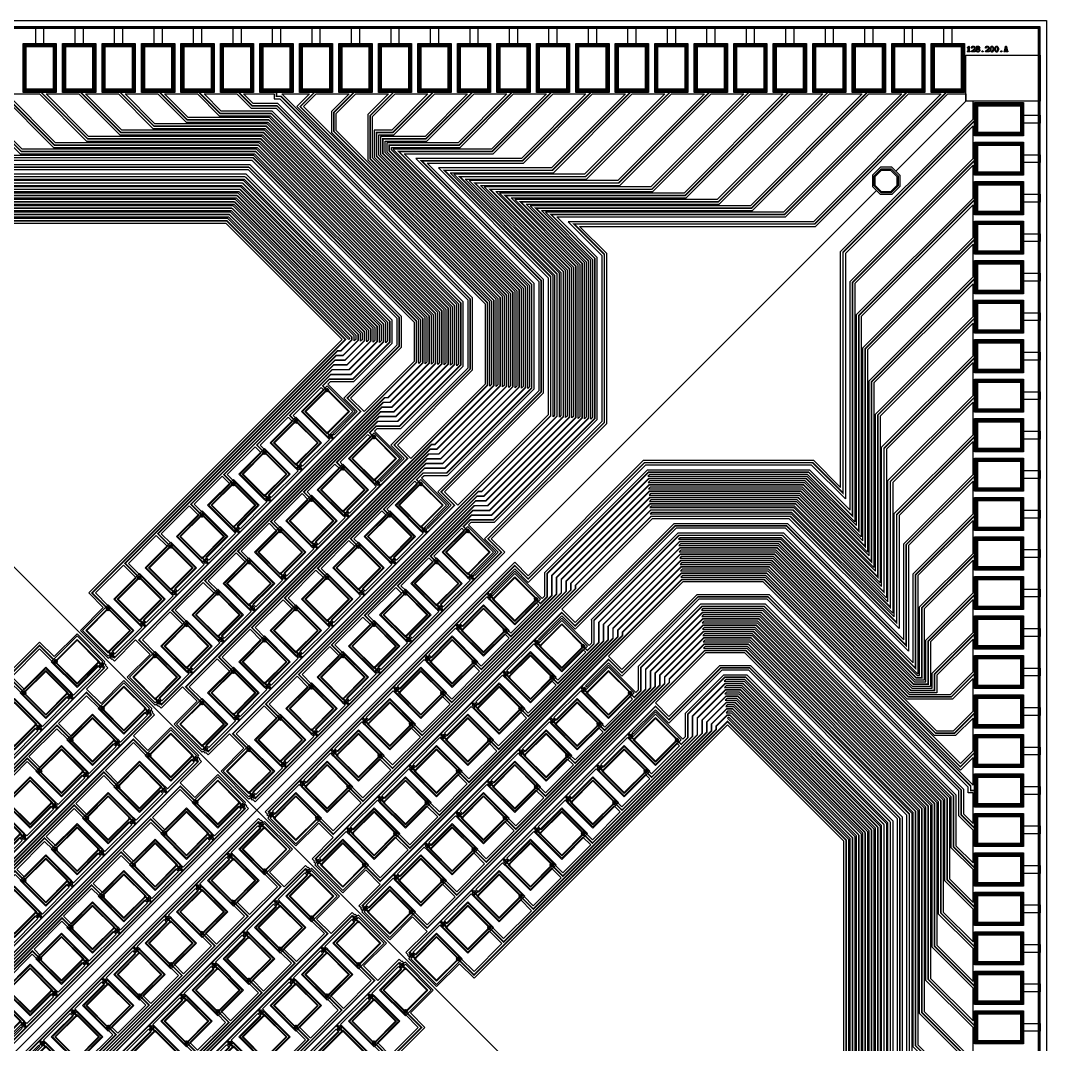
# Model space of a CAD drawing. Extents: x -87611 to 96139, y 77822 to 138139.
# Drawn here: x 88713 to 95209, y 112211 to 118694 of the extents above; entities that cross this region are included whole.
import ezdxf

# ---------------------------------------------------------------- set-up
doc = ezdxf.new("R2010")
doc.units = 0
doc.header["$MEASUREMENT"] = 0
doc.layers.get('0').update_dxf_attribs({"color": 6})
for name, color, linetype in [('L10D0 Abs', 4, 'Continuous'), ('L12D0 Etch', 190, 'Continuous'), ('L14D0 Au', 2, 'Continuous'), ('L15D0 PVIA', 7, 'Continuous'), ('L18D0 SU8', 7, 'Continuous'), ('L1D0 Plug', 200, 'Continuous'), ('L3D0 Base', 3, 'Continuous'), ('L4D0 Cntr', 1, 'Continuous'), ('L50D0 SiO2', 52, 'Continuous'), ('L7D0 DE', 42, 'Continuous'), ('L8D0 Wire', 5, 'Continuous'), ('L9D0 Cont', 30, 'Continuous')]:
    doc.layers.add(name, color=color, linetype=linetype)

# ---------------------------------------------------------------- blocks, each defined once
blk = doc.blocks.new('_128TRCE200')
at = {"layer": 'L14D0 Au'}
for points in [[(0, 0), (-1929.261, 1929.261), (-1631.348, 2227.174), (-1631.348, 3069.8), (-2227.174, 3665.626), (-3069.8, 3665.626), (-3367.713, 3367.713), (-3923.773, 3923.773), (-3898.57, 3948.975), (-3898.57, 4020.192), (-3948.975, 4070.598), (-4020.192, 4070.598), (-4045.395, 4045.395), (-4490, 4490), (-4490, 4535), (-4376.213, 4535), (-3557.601, 3716.388), (-196.132, 3716.388), (540.369, 2979.887), (-1064.198, 1375.32), (-972.274, 1283.396), (-1117.229, 1138.442), (-940.452, 961.665), (-933.381, 968.736), (-919.946, 955.301), (-916.41, 958.837), (-901.561, 943.988), (-767.213, 1078.335), (-675.289, 986.411), (-820.244, 841.457), (-643.467, 664.68), (-636.396, 671.751), (-622.961, 658.316), (-619.426, 661.852), (-604.576, 647.003), (-470.229, 781.35), (-378.305, 689.427), (-523.259, 544.472), (-346.482, 367.696), (-339.411, 374.767), (-325.976, 361.332), (-322.441, 364.867), (-307.591, 350.018), (-173.244, 484.366), (-81.32, 392.442), (-226.274, 247.487), (-49.497, 70.711), (-42.426, 77.782), (-28.991, 64.347), (-25.456, 67.882), (-10.607, 53.033), (1569.777, 1633.417), (1484.924, 1718.269), (2215.577, 2448.922), (2215.577, 3524.994), (2044.183, 3696.388), (3537.601, 3696.388), (4376.213, 4535), (4490, 4535), (4490, 4490), (4045.395, 4045.395), (4020.192, 4070.598), (3948.975, 4070.598), (3898.57, 4020.192), (3898.57, 3948.975), (3923.773, 3923.773)], [(582.795, 2979.887), (-183.706, 3746.388), (-3545.175, 3746.388), (-4333.787, 4535), (-4126.213, 4535), (-3347.601, 3756.388), (-179.564, 3756.388), (586.582, 2990.242), (586.582, 2983.674)], [(616.582, 2971.247), (616.582, 3002.669), (-167.137, 3786.388), (-3335.175, 3786.388), (-4083.787, 4535), (-3876.213, 4535), (-3137.601, 3796.388), (-162.995, 3796.388), (626.582, 3006.811), (626.582, 2981.247)], [(656.582, 2968.821), (656.582, 3019.237), (-150.569, 3826.388), (-3125.175, 3826.388), (-3833.787, 4535), (-3626.213, 4535), (-2927.601, 3836.388), (-146.427, 3836.388), (666.582, 3023.379), (666.582, 2978.821)], [(696.582, 2966.395), (696.582, 3035.806), (-134, 3866.388), (-2915.175, 3866.388), (-3583.787, 4535), (-3376.213, 4535), (-2717.601, 3876.388), (-129.858, 3876.388), (706.582, 3039.948), (706.582, 2976.395)], [(736.582, 2963.968), (736.582, 3052.374), (-117.432, 3906.388), (-2705.175, 3906.388), (-3333.787, 4535), (-3126.213, 4535), (-2507.601, 3916.388), (-113.289, 3916.388), (746.582, 3056.516), (746.582, 2973.968)], [(776.582, 2961.542), (776.582, 3068.943), (-100.863, 3946.388), (-2495.175, 3946.388), (-3083.787, 4535), (-2876.213, 4535), (-2297.601, 3956.388), (-96.721, 3956.388), (786.582, 3073.085), (786.582, 2971.542)], [(816.582, 2959.115), (816.582, 3085.511), (-84.294, 3986.388), (-2285.175, 3986.388), (-2833.787, 4535), (-2626.213, 4535), (-2087.601, 3996.388), (-80.152, 3996.388), (826.582, 3089.654), (826.582, 2969.115)], [(489.671, 2377.647), (482.6, 2384.718), (622.254, 2524.371), (449.013, 2697.612), (465.65, 2714.249), (614.142, 2714.249), (856.582, 2956.689), (856.582, 3102.08), (-67.726, 4026.388), (-2075.175, 4026.388), (-2583.787, 4535), (-2376.213, 4535), (-1897.601, 4056.388), (-55.3, 4056.388), (886.582, 3114.506), (886.582, 2944.263), (551.543, 2609.224), (636.396, 2524.371)], [(678.823, 2524.371), (593.97, 2609.224), (916.582, 2931.836), (916.582, 3126.933), (-42.873, 4086.388), (-1885.175, 4086.388), (-2333.787, 4535), (-2126.213, 4535), (-1707.601, 4116.388), (-30.447, 4116.388), (996.079, 3089.862), (996.079, 2841.628)], [(1026.079, 2829.202), (1026.079, 3102.288), (-18.02, 4146.388), (-1695.175, 4146.388), (-2083.787, 4535), (-1876.213, 4535), (-1497.601, 4156.388), (-13.878, 4156.388), (1036.079, 3106.43), (1036.079, 2839.202)], [(1066.079, 2826.775), (1066.079, 3118.857), (-1.452, 4186.388), (-1485.175, 4186.388), (-1833.787, 4535), (-1626.213, 4535), (-1287.601, 4196.388), (2.69, 4196.388), (1076.079, 3122.999), (1076.079, 2836.775)], [(1106.079, 2824.349), (1106.079, 3135.425), (15.117, 4226.388), (-1275.175, 4226.388), (-1583.787, 4535), (-1376.213, 4535), (-1077.601, 4236.388), (19.259, 4236.388), (1116.079, 3139.567), (1116.079, 2834.349)], [(1146.079, 2821.922), (1146.079, 3151.994), (31.685, 4266.388), (-1065.175, 4266.388), (-1333.787, 4535), (-1126.213, 4535), (-867.601, 4276.388), (35.827, 4276.388), (1156.079, 3156.136), (1156.079, 2831.922)], [(1186.079, 2819.496), (1186.079, 3168.562), (48.254, 4306.388), (-855.175, 4306.388), (-1083.787, 4535), (-876.213, 4535), (-657.601, 4316.388), (52.396, 4316.388), (1196.079, 3172.704), (1196.079, 2829.496)], [(1226.079, 2817.07), (1226.079, 3185.131), (64.822, 4346.388), (-645.175, 4346.388), (-833.787, 4535), (-626.213, 4535), (-447.601, 4356.388), (68.965, 4356.388), (1236.079, 3189.273), (1236.079, 2827.07)], [(1266.079, 2814.643), (1266.079, 3201.699), (81.391, 4386.388), (-435.175, 4386.388), (-583.787, 4535), (-376.213, 4535), (-237.601, 4396.388), (85.533, 4396.388), (1276.079, 3205.842), (1276.079, 2824.643)], [(786.656, 2080.662), (779.585, 2087.733), (919.239, 2227.386), (745.998, 2400.628), (762.635, 2417.264), (911.127, 2417.264), (1306.079, 2812.217), (1306.079, 3218.268), (97.959, 4426.388), (-225.175, 4426.388), (-333.787, 4535), (-126.213, 4535), (-36.213, 4445), (121.774, 4445), (1336.079, 3230.694), (1336.079, 2799.79), (848.528, 2312.239), (933.381, 2227.386)], [(975.807, 2227.386), (890.955, 2312.239), (1366.079, 2787.364), (1366.079, 3243.121), (134.2, 4475), (-23.787, 4475), (-83.787, 4535), (110, 4535), (110, 4505), (146.626, 4505), (1445.577, 3206.05), (1445.577, 2697.156)], [(1475.577, 2684.729), (1475.577, 3218.476), (159.053, 4535), (333.787, 4535), (253.491, 4454.704), (1485.577, 3222.618), (1485.577, 2694.729)], [(1515.577, 2682.303), (1515.577, 3235.045), (295.917, 4454.704), (376.213, 4535), (583.787, 4535), (473.054, 4424.267), (473.054, 4291.71), (1525.577, 3239.187), (1525.577, 2692.303)], [(1555.577, 2679.877), (1555.577, 3251.613), (503.054, 4304.136), (503.054, 4411.84), (626.213, 4535), (833.787, 4535), (703.054, 4404.267), (703.054, 4118.278), (1565.577, 3255.755), (1565.577, 2689.877)], [(1595.577, 2677.45), (1595.577, 3268.182), (733.054, 4130.705), (733.054, 4391.84), (876.213, 4535), (1083.787, 4535), (855.175, 4306.388), (743.054, 4306.388), (743.054, 4134.847), (1605.577, 3272.324), (1605.577, 2687.45)], [(1635.577, 2675.024), (1635.577, 3284.75), (773.054, 4147.273), (773.054, 4276.388), (867.601, 4276.388), (1126.213, 4535), (1333.787, 4535), (1065.175, 4266.388), (783.054, 4266.388), (783.054, 4151.415), (1645.577, 3288.892), (1645.577, 2685.024)], [(1675.577, 2672.597), (1675.577, 3301.319), (813.054, 4163.842), (813.054, 4236.388), (1077.601, 4236.388), (1376.213, 4535), (1583.787, 4535), (1275.175, 4226.388), (823.054, 4226.388), (823.054, 4167.984), (1685.577, 3305.461), (1685.577, 2682.597)], [(1715.577, 2670.171), (1715.577, 3317.887), (853.054, 4180.41), (853.054, 4196.388), (1287.601, 4196.388), (1626.213, 4535), (1833.787, 4535), (1485.175, 4186.388), (861.218, 4186.388), (1725.577, 3322.029), (1725.577, 2680.171)], [(1083.641, 1783.677), (1076.57, 1790.748), (1216.224, 1930.402), (1042.983, 2103.643), (1059.619, 2120.28), (1202.757, 2120.28), (1205.434, 2117.602), (1755.577, 2667.744), (1755.577, 3334.456), (933.645, 4156.388), (1497.601, 4156.388), (1876.213, 4535), (2083.787, 4535), (1675.175, 4126.388), (1006.071, 4126.388), (1785.577, 3346.882), (1785.577, 2655.318), (1145.513, 2015.254), (1230.366, 1930.402)], [(1272.792, 1930.402), (1187.939, 2015.254), (1815.577, 2642.892), (1815.577, 3359.309), (1078.498, 4096.388), (1687.601, 4096.388), (2126.213, 4535), (2333.787, 4535), (1865.175, 4066.388), (1150.924, 4066.388), (1845.577, 3371.735), (1845.577, 2503.186)], [(1875.577, 2490.76), (1875.577, 3384.162), (1223.351, 4036.388), (1877.601, 4036.388), (2376.213, 4535), (2583.787, 4535), (2075.175, 4026.388), (1247.493, 4026.388), (1885.577, 3388.304), (1885.577, 2500.76)], [(1915.577, 2488.333), (1915.577, 3400.73), (1319.919, 3996.388), (2087.601, 3996.388), (2626.213, 4535), (2833.787, 4535), (2285.175, 3986.388), (1344.061, 3986.388), (1925.577, 3404.872), (1925.577, 2498.333)], [(1380.626, 1486.692), (1373.555, 1493.763), (1513.209, 1633.417), (1339.967, 1806.658), (1356.604, 1823.295), (1505.097, 1823.295), (2155.577, 2473.775), (2155.577, 3500.141), (1899.33, 3756.388), (3347.601, 3756.388), (4126.213, 4535), (4333.787, 4535), (3525.175, 3726.388), (1971.757, 3726.388), (2185.577, 3512.568), (2185.577, 2461.348), (1442.498, 1718.269), (1527.351, 1633.417)], [(1955.577, 2485.907), (1955.577, 3417.299), (1416.488, 3956.388), (2297.601, 3956.388), (2876.213, 4535), (3083.787, 4535), (2495.175, 3946.388), (1440.63, 3946.388), (1965.577, 3421.441), (1965.577, 2495.907)], [(1995.577, 2483.48), (1995.577, 3433.867), (1513.056, 3916.388), (2507.601, 3916.388), (3126.213, 4535), (3333.787, 4535), (2705.175, 3906.388), (1537.198, 3906.388), (2005.577, 3438.009), (2005.577, 2493.48)], [(2035.577, 2481.054), (2035.577, 3450.436), (1609.625, 3876.388), (2717.601, 3876.388), (3376.213, 4535), (3583.787, 4535), (2915.175, 3866.388), (1633.767, 3866.388), (2045.577, 3454.578), (2045.577, 2491.054)], [(2075.577, 2478.628), (2075.577, 3467.004), (1706.193, 3836.388), (2927.601, 3836.388), (3626.213, 4535), (3833.787, 4535), (3125.175, 3826.388), (1730.335, 3826.388), (2085.577, 3471.146), (2085.577, 2488.628)], [(2115.577, 2476.201), (2115.577, 3483.573), (1802.762, 3796.388), (3137.601, 3796.388), (3876.213, 4535), (4083.787, 4535), (3335.175, 3786.388), (1826.904, 3786.388), (2125.577, 3487.715), (2125.577, 2486.201)]]:
    blk.add_lwpolyline(points, close=True, dxfattribs=at)
at = {"layer": 'L3D0 Base', "const_width": 10}
for points in [[(-2375, 4555), (-1891.388, 4071.388), (-49.086, 4071.388)], [(-125, 4555), (-30, 4460), (127.987, 4460), (1351.079, 3236.908), (1351.079, 2793.577), (876.812, 2319.31)], [(2125, 4555), (1681.388, 4111.388), (1042.285, 4111.388), (1800.577, 3353.095), (1800.577, 2649.105), (1166.726, 2015.254)], [(4375, 4555), (3531.388, 3711.388), (2007.97, 3711.388), (2200.577, 3518.781), (2200.577, 2455.135), (1463.711, 1718.269)], [(-49.086, 4071.388), (901.582, 3120.72), (901.582, 2938.049), (572.756, 2609.224)]]:
    blk.add_lwpolyline(points, dxfattribs=at)
at = {"layer": 'L8D0 Wire', "const_width": 10}
for points in [[(-4375, 4555), (-3551.388, 3731.388), (-189.919, 3731.388), (561.582, 2979.887), (512.157, 2930.463)], [(-4125, 4555), (-3341.388, 3771.388), (-173.35, 3771.388), (601.582, 2996.456), (601.582, 2977.461), (533.371, 2909.249)], [(-3875, 4555), (-3131.388, 3811.388), (-156.782, 3811.388)], [(-3625, 4555), (-2921.388, 3851.388), (-140.213, 3851.388)], [(-3375, 4555), (-2711.388, 3891.388), (-123.645, 3891.388)], [(-3125, 4555), (-2501.388, 3931.388), (-107.076, 3931.388)], [(-2875, 4555), (-2291.388, 3971.388), (-90.508, 3971.388)], [(-2625, 4555), (-2081.388, 4011.388), (-73.939, 4011.388)], [(-2125, 4555), (-1701.388, 4131.388), (-24.234, 4131.388), (1011.079, 3096.075), (1011.079, 2835.415), (809.142, 2633.478)], [(-1875, 4555), (-1491.388, 4171.388), (-7.665, 4171.388), (1051.079, 3112.643), (1051.079, 2832.988), (830.355, 2612.264)], [(-1625, 4555), (-1281.388, 4211.388), (8.904, 4211.388), (1091.079, 3129.212), (1091.079, 2830.562), (842.782, 2582.264)], [(-1375, 4555), (-1071.388, 4251.388), (25.472, 4251.388), (1131.079, 3145.781), (1131.079, 2828.136), (855.208, 2552.264)], [(-1125, 4555), (-861.388, 4291.388), (42.041, 4291.388), (1171.079, 3162.349), (1171.079, 2825.709), (867.635, 2522.264)], [(-875, 4555), (-651.388, 4331.388), (58.609, 4331.388), (1211.079, 3178.918), (1211.079, 2823.283), (880.061, 2492.264)], [(-625, 4555), (-441.388, 4371.388), (75.178, 4371.388), (1251.079, 3195.486), (1251.079, 2820.856), (892.487, 2462.264)], [(-375, 4555), (-231.388, 4411.388), (91.746, 4411.388), (1291.079, 3212.055), (1291.079, 2818.43), (904.914, 2432.264)], [(125, 4555), (125, 4520), (152.84, 4520), (1460.577, 3212.263), (1460.577, 2690.943), (1106.127, 2336.493)], [(375, 4555), (274.704, 4454.704), (1500.577, 3228.831), (1500.577, 2688.516), (1127.34, 2315.28)], [(625, 4555), (488.054, 4418.054), (488.054, 4297.923), (1540.577, 3245.4), (1540.577, 2686.09), (1139.767, 2285.28)], [(875, 4555), (718.054, 4398.054), (718.054, 4124.492), (1580.577, 3261.969), (1580.577, 2683.663), (1152.193, 2255.28)], [(1125, 4555), (861.388, 4291.388), (758.054, 4291.388), (758.054, 4141.06), (1620.577, 3278.537), (1620.577, 2681.237), (1164.619, 2225.28)], [(1375, 4555), (1071.388, 4251.388), (798.054, 4251.388), (798.054, 4157.629), (1660.577, 3295.106), (1660.577, 2678.811), (1177.046, 2195.28)], [(1625, 4555), (1281.388, 4211.388), (838.054, 4211.388), (838.054, 4174.197), (1700.577, 3311.674), (1700.577, 2676.384), (1189.472, 2165.28)], [(1875, 4555), (1491.388, 4171.388), (897.432, 4171.388), (1740.577, 3328.243), (1740.577, 2673.958), (1201.899, 2135.28)], [(2375, 4555), (1871.388, 4051.388), (1187.137, 4051.388), (1860.577, 3377.948), (1860.577, 2496.973), (1403.112, 2039.508)], [(2625, 4555), (2081.388, 4011.388), (1283.706, 4011.388), (1900.577, 3394.517), (1900.577, 2494.546), (1424.325, 2018.295)], [(2875, 4555), (2291.388, 3971.388), (1380.274, 3971.388), (1940.577, 3411.085), (1940.577, 2492.12), (1436.751, 1988.295)], [(3125, 4555), (2501.388, 3931.388), (1476.843, 3931.388), (1980.577, 3427.654), (1980.577, 2489.694), (1449.178, 1958.295)], [(3375, 4555), (2711.388, 3891.388), (1573.411, 3891.388), (2020.577, 3444.222), (2020.577, 2487.267), (1461.604, 1928.295)], [(3625, 4555), (2921.388, 3851.388), (1669.98, 3851.388), (2060.577, 3460.791), (2060.577, 2484.841), (1474.031, 1898.295)], [(3875, 4555), (3131.388, 3811.388), (1766.549, 3811.388), (2100.577, 3477.36), (2100.577, 2482.414), (1486.457, 1868.295)], [(4125, 4555), (3341.388, 3771.388), (1863.117, 3771.388), (2140.577, 3493.928), (2140.577, 2479.988), (1498.884, 1838.295)], [(-90.508, 3971.388), (801.582, 3079.298), (801.582, 2965.329), (595.503, 2759.249)], [(-73.939, 4011.388), (841.582, 3095.867), (841.582, 2962.902), (607.929, 2729.249)], [(-107.076, 3931.388), (761.582, 3062.73), (761.582, 2967.755), (583.076, 2789.249)], [(-140.213, 3851.388), (681.582, 3029.593), (681.582, 2972.608), (558.223, 2849.249)], [(-123.645, 3891.388), (721.582, 3046.161), (721.582, 2970.181), (570.65, 2819.249)], [(-156.782, 3811.388), (641.582, 3013.024), (641.582, 2975.034), (545.797, 2879.249)]]:
    blk.add_lwpolyline(points, dxfattribs=at)
blk = doc.blocks.new('_128SUB_TRCE200')
at = {"layer": 'L14D0 Au'}
for points in [[(-40, 1705), (-40, 1890), (-260, 1890), (-260, 1889.997), (-285, 1889.997), (-285, 2139.997), (-260, 2139.997), (-260, 1950), (-40, 1950), (-40, 1945), (-15, 1945), (-15, 1705)], [(-40, 1425), (-40, 1610), (-260, 1610), (-260, 1609.997), (-300, 1609.997), (-300, 1859.997), (-260, 1859.997), (-260, 1670), (-40, 1670), (-40, 1665), (-15, 1665), (-15, 1425)], [(-40, 1145), (-40, 1330), (-260, 1330), (-260, 1329.997), (-315, 1329.997), (-315, 1579.997), (-260, 1579.997), (-260, 1390), (-40, 1390), (-40, 1385), (-15, 1385), (-15, 1145)], [(-40, 865), (-40, 1050), (-260, 1050), (-260, 1049.997), (-330, 1049.997), (-330, 1299.997), (-260, 1299.997), (-260, 1110), (-40, 1110), (-40, 1105), (-15, 1105), (-15, 865)], [(-40, 585), (-40, 770), (-260, 770), (-260, 769.997), (-345, 769.997), (-345, 1019.997), (-260, 1019.997), (-260, 830), (-40, 830), (-40, 825), (-15, 825), (-15, 585)], [(-40, 305), (-40, 490), (-260, 490), (-260, 489.997), (-360, 489.997), (-360, 739.997), (-260, 739.997), (-260, 550), (-40, 550), (-40, 545), (-15, 545), (-15, 305)], [(-40, 25), (-40, 210), (-260, 210), (-260, 209.997), (-375, 209.997), (-375, 459.997), (-260, 459.997), (-260, 270), (-40, 270), (-40, 265), (-15, 265), (-15, 25)]]:
    blk.add_lwpolyline(points, close=True, dxfattribs=at)
at = {"layer": 'L3D0 Base', "const_width": 10}
blk.add_lwpolyline([(0, 0), (0, 2210), (-120, 2210), (-120, 2220)], dxfattribs=at)
at = {"layer": 'L8D0 Wire', "const_width": 10}
for points in [[(-258.223, 474.997), (-375, 474.997), (-375, 2379.3), (-360, 2394.3), (-360, 2404.3)], [(-258.223, 194.997), (-390, 194.997), (-390, 2394.3)], [(-258.223, 754.997), (-360, 754.997), (-360, 2351.874), (-330, 2381.874), (-330, 2391.874)], [(-258.223, 1034.997), (-345, 1034.997), (-345, 2324.447), (-300, 2369.447), (-300, 2379.447)], [(-258.223, 1314.997), (-330, 1314.997), (-330, 2297.021), (-270, 2357.021), (-270, 2367.021)], [(-258.223, 1594.997), (-315, 1594.997), (-315, 2269.594), (-240, 2344.594), (-240, 2354.594)], [(-258.223, 1874.997), (-300, 1874.997), (-300, 2242.168), (-210, 2332.168), (-210, 2342.168)], [(-258.223, 2154.997), (-285, 2154.997), (-285, 2214.742), (-180, 2319.742), (-180, 2329.742)]]:
    blk.add_lwpolyline(points, dxfattribs=at)
blk = doc.blocks.new('_PRBE_BTM')
at = {"layer": 'L1D0 Plug'}
blk.add_lwpolyline([(-25, -12.5), (-25, 12.5), (-11, 12.5), (-11, -12.5)], close=True, dxfattribs=at)
at = {"layer": 'L3D0 Base'}
for points in [[(-55, 2.5), (-45, 2.5), (-45, -2.5), (-55, -2.5)], [(-3.75, -5), (-8.75, -2.5), (-45, -2.5), (-45, 2.5), (-8.75, 2.5), (-3.75, 5), (0, 5), (0, -5)]]:
    blk.add_lwpolyline(points, close=True, dxfattribs=at)
at = {"layer": 'L9D0 Cont'}
blk.add_lwpolyline([(-20, -6.5), (-20, 6.5), (-16, 6.5), (-16, -6.5)], close=True, dxfattribs=at)
blk = doc.blocks.new('PIX200')
at = {"layer": 'L3D0 Base'}
blk.add_lwpolyline([(-100, -100), (-100, 100), (100, 100), (100, -100)], close=True, dxfattribs=at)
at = {"layer": 'L4D0 Cntr'}
blk.add_lwpolyline([(-98, -98), (-98, 98), (98, 98), (98, -98)], close=True, dxfattribs=at)
at = {"layer": 'L7D0 DE'}
blk.add_lwpolyline([(-115, -115), (-115, 115), (115, 115), (115, -115)], close=True, dxfattribs=at)
blk = doc.blocks.new('PIX200A')
at = {"layer": 'L10D0 Abs'}
blk.add_lwpolyline([(-96, -96), (-96, 96), (96, 96), (96, -96)], close=True, dxfattribs=at)
at = {"linetype": 'Continuous'}
blk.add_blockref('PIX200', (0, 0), dxfattribs=at)
blk = doc.blocks.new('_128PRBE_TOP')
at = {"layer": 'L50D0 SiO2', "linetype": 'Continuous'}
blk.add_lwpolyline([(3.223, 10), (18.223, 10), (18.223, -10), (3.223, -10)], close=True, dxfattribs=at)
at = {"layer": 'L8D0 Wire'}
for points in [[(0, 5), (3.75, 5), (8.223, 0), (8.223, -5), (7.5, -5), (0, -5)], [(23.223, 0), (8.223, 0), (8.223, -5), (23.223, -5)]]:
    blk.add_lwpolyline(points, close=True, dxfattribs=at)
blk = doc.blocks.new('_128SUB200A')
at = {"linetype": 'Continuous'}
for name, p in [('_128SUB_TRCE200', (390, -2394.3)), ('PIX200A', (240, -334.3)), ('_128PRBE_TOP', (131.777, -239.303)), ('_PRBE_BTM', (385, -429.3)), ('PIX200A', (240, -614.3)), ('_128PRBE_TOP', (131.777, -519.303)), ('_PRBE_BTM', (385, -709.3)), ('PIX200A', (240, -894.3)), ('_128PRBE_TOP', (131.777, -799.303)), ('_PRBE_BTM', (385, -989.3)), ('PIX200A', (240, -1174.3)), ('_128PRBE_TOP', (131.777, -1079.303)), ('_PRBE_BTM', (385, -1269.3)), ('PIX200A', (240, -1454.3)), ('_128PRBE_TOP', (131.777, -1359.303)), ('_PRBE_BTM', (385, -1549.3)), ('PIX200A', (240, -1734.3)), ('_128PRBE_TOP', (131.777, -1639.303)), ('_PRBE_BTM', (385, -1829.3)), ('PIX200A', (240, -2014.3)), ('_128PRBE_TOP', (131.777, -1919.303)), ('_PRBE_BTM', (385, -2109.3)), ('PIX200A', (240, -2294.3)), ('_128PRBE_TOP', (131.777, -2199.303)), ('_PRBE_BTM', (385, -2389.3))]:
    blk.add_blockref(name, p, dxfattribs=at)
blk = doc.blocks.new('128PAD')
at = {"layer": 'L14D0 Au'}
blk.add_lwpolyline([(-90, 10), (-90, 290), (90, 290), (90, 10)], close=True, dxfattribs=at)
at = {"layer": 'L15D0 PVIA'}
blk.add_lwpolyline([(-85, 15), (-85, 285), (85, 285), (85, 15)], close=True, dxfattribs=at)
at = {"layer": 'L3D0 Base'}
for points in [[(-25, 300), (-25, 410), (25, 410), (25, 300)], [(-100, 0), (-100, 300), (100, 300), (100, 0)]]:
    blk.add_lwpolyline(points, close=True, dxfattribs=at)
at = {"layer": 'L4D0 Cntr'}
blk.add_lwpolyline([(-95, 5), (-95, 295), (95, 295), (95, 5)], close=True, dxfattribs=at)
at = {"layer": 'L8D0 Wire'}
blk.add_lwpolyline([(-105, -5), (-105, 305), (105, 305), (105, -5)], close=True, dxfattribs=at)
blk = doc.blocks.new('_128PADS')
for p in [(-1375, 4550), (-1125, 4550), (-875, 4550), (-625, 4550), (-375, 4550), (-125, 4550), (125, 4550), (375, 4550), (625, 4550), (875, 4550), (1125, 4550), (1375, 4550), (1625, 4550), (1875, 4550), (2125, 4550), (2375, 4550), (2625, 4550), (2875, 4550), (3125, 4550), (3375, 4550), (3625, 4550), (3875, 4550), (4125, 4550), (4375, 4550)]:
    blk.add_blockref('128PAD', p)
at = {"rotation": 270}
for p in [(4550, 4375), (4550, 4125), (4550, 3875), (4550, 3625), (4550, 3375), (4550, 3125), (4550, 2875), (4550, 2625), (4550, 2375), (4550, 2125), (4550, 1875), (4550, 1625), (4550, 1375), (4550, 1125), (4550, 875), (4550, 625), (4550, 375), (4550, 125), (4550, -125), (4550, -375), (4550, -625), (4550, -875), (4550, -1125), (4550, -1375)]:
    blk.add_blockref('128PAD', p, dxfattribs=at)
blk = doc.blocks.new('_SU8_POST')
at = {"layer": 'L18D0 SU8'}
blk.add_lwpolyline([(-28.5, -68.5), (-68.5, -28.5), (-68.5, 28.5), (-28.5, 68.5), (28.5, 68.5), (68.5, 28.5), (68.5, -28.5), (28.5, -68.5)], close=True, dxfattribs=at)
at = {"layer": 'L3D0 Base'}
blk.add_lwpolyline([(-31.5, -76), (-76, -31.5), (-76, 31.5), (-31.5, 76), (31.5, 76), (76, 31.5), (76, -31.5), (31.5, -76)], close=True, dxfattribs=at)
blk = doc.blocks.new('$128_200_A')
at = {"layer": 'L12D0 Etch'}
blk.add_lwpolyline([(0, 0), (0, 9950), (50, 9950), (50, 50), (9950, 50), (9950, 9950), (0, 9950), (0, 10000), (10000, 10000), (10000, 0)], close=True, dxfattribs=at)
at = {"layer": 'L14D0 Au'}
blk.add_lwpolyline([(9490, 9490), (9490, 9780), (9960, 9780), (9960, 9490)], close=True, dxfattribs=at)
at = {"layer": 'L3D0 Base'}
for points in [[(0, 0), (0, 9960), (40, 9960), (40, 40), (9960, 40), (9960, 9960), (0, 9960), (0, 10000), (10000, 10000), (10000, 0)], [(9500.285, 9800.84), (9497.703, 9802.992), (9500.285, 9805.287), (9504.875, 9805.287), (9504.875, 9828.237), (9497.416, 9828.38), (9499.855, 9830.675), (9503.011, 9832.253), (9505.449, 9835.983), (9507.457, 9837.704), (9509.609, 9834.835), (9509.609, 9805.287), (9514.199, 9805.287), (9515.346, 9805.143), (9516.351, 9804.569), (9516.781, 9802.992), (9514.199, 9800.84)], [(9499.568, 9826.229), (9497.416, 9828.38), (9504.875, 9828.237), (9501.002, 9826.372)], [(9526.965, 9824.364), (9525.1, 9825.081), (9524.096, 9827.52), (9524.957, 9831.68), (9527.252, 9834.692), (9530.695, 9836.843), (9534.854, 9837.704), (9535.285, 9837.704), (9539.588, 9837.13), (9543.317, 9835.266), (9544.321, 9834.405), (9534.998, 9833.257), (9531.412, 9832.11), (9529.117, 9829.384), (9529.834, 9827.376), (9528.973, 9825.225)], [(9526.678, 9800.84), (9524.096, 9802.992), (9525.1, 9805), (9537.149, 9815.758), (9540.735, 9819.344), (9542.743, 9822.93), (9543.317, 9825.942), (9542.17, 9829.958), (9540.879, 9831.393), (9537.149, 9832.97), (9534.998, 9833.257), (9544.321, 9834.405), (9546.903, 9831.106), (9547.907, 9826.946), (9548.051, 9825.942), (9547.334, 9822.069), (9545.612, 9818.34), (9542.6, 9814.754), (9541.883, 9814.036), (9539.157, 9811.598), (9537.006, 9809.733), (9533.276, 9806.434), (9531.842, 9805.287), (9548.051, 9805.143), (9548.051, 9803.709), (9547.477, 9801.414), (9545.325, 9800.84)], [(9565.694, 9800.123), (9561.391, 9800.84), (9557.805, 9802.705), (9556.801, 9803.565), (9554.219, 9807.008), (9553.215, 9811.168), (9553.215, 9811.311), (9554.362, 9815.471), (9555.223, 9816.762), (9558.378, 9819.487), (9565.694, 9818.053), (9561.534, 9817.049), (9560.1, 9816.045), (9557.948, 9812.315), (9557.948, 9811.311), (9559.382, 9807.438), (9560.243, 9806.578), (9563.829, 9804.713), (9565.694, 9804.569), (9574.73, 9803.565), (9574.444, 9803.422), (9571.145, 9801.27), (9566.985, 9800.266)], [(9574.73, 9803.565), (9565.694, 9804.569), (9569.71, 9805.573), (9571.145, 9806.578), (9573.296, 9810.307), (9573.44, 9811.311), (9572.005, 9815.327), (9571.288, 9816.045), (9567.559, 9817.909), (9565.694, 9818.053), (9558.378, 9819.487), (9559.956, 9820.348), (9556.37, 9822.643), (9555.51, 9823.503), (9553.932, 9827.52), (9553.932, 9827.95), (9554.936, 9831.823), (9557.374, 9834.692), (9565.694, 9833.257), (9561.534, 9832.253), (9560.673, 9831.68), (9558.665, 9827.95), (9560.53, 9824.221), (9560.673, 9824.077), (9564.546, 9822.499), (9565.694, 9822.499), (9572.579, 9820.922), (9571.288, 9820.348), (9574.874, 9818.053), (9576.165, 9816.618), (9577.886, 9812.745), (9578.03, 9811.311), (9577.169, 9807.151)], [(9572.579, 9820.922), (9565.694, 9822.499), (9569.71, 9823.503), (9570.571, 9824.077), (9572.579, 9827.663), (9572.579, 9827.95), (9570.714, 9831.536), (9570.571, 9831.68), (9566.841, 9833.114), (9565.694, 9833.257), (9557.374, 9834.692), (9560.817, 9836.843), (9564.977, 9837.704), (9565.694, 9837.704), (9569.997, 9836.987), (9573.583, 9835.122), (9574.013, 9834.692), (9576.595, 9831.249), (9577.312, 9827.95), (9576.021, 9823.934), (9575.735, 9823.647)], [(9615.754, 9824.364), (9613.89, 9825.081), (9612.885, 9827.52), (9613.89, 9831.68), (9616.041, 9834.692), (9619.484, 9836.843), (9623.643, 9837.704), (9624.217, 9837.704), (9628.52, 9837.13), (9632.106, 9835.266), (9633.11, 9834.405), (9623.93, 9833.257), (9620.201, 9832.11), (9618.049, 9829.384), (9618.623, 9827.376), (9617.762, 9825.225)], [(9615.611, 9800.84), (9612.885, 9802.992), (9613.89, 9805), (9626.082, 9815.758), (9629.524, 9819.344), (9631.676, 9822.93), (9632.25, 9825.942), (9630.959, 9829.958), (9629.811, 9831.393), (9626.082, 9832.97), (9623.93, 9833.257), (9633.11, 9834.405), (9635.692, 9831.106), (9636.84, 9826.946), (9636.84, 9825.942), (9636.266, 9822.069), (9634.401, 9818.34), (9631.533, 9814.754), (9630.815, 9814.036), (9627.947, 9811.598), (9625.938, 9809.733), (9622.066, 9806.434), (9620.775, 9805.287), (9636.84, 9805.143), (9636.84, 9803.709), (9636.41, 9801.414), (9634.258, 9800.84)], [(9647.598, 9803.565), (9646.163, 9805.573), (9644.155, 9809.159), (9643.008, 9813.319), (9642.434, 9817.909), (9642.434, 9818.913), (9642.721, 9823.647), (9643.868, 9827.95), (9645.59, 9831.68), (9646.02, 9832.253), (9649.176, 9835.696), (9652.618, 9837.417), (9654.483, 9837.704), (9658.212, 9836.843), (9661.512, 9834.261), (9654.483, 9833.257), (9651.184, 9831.823), (9649.319, 9829.384), (9647.741, 9825.655), (9647.168, 9821.065), (9647.024, 9819.487), (9647.454, 9814.754), (9648.459, 9810.594), (9649.319, 9809.016), (9652.045, 9805.43), (9654.483, 9804.569)], [(9654.483, 9800.123), (9650.897, 9800.983), (9647.598, 9803.565), (9654.483, 9804.569), (9657.782, 9806.004), (9659.79, 9809.016), (9661.225, 9812.889), (9661.942, 9817.336), (9661.942, 9819.487), (9661.512, 9824.364), (9660.221, 9828.38), (9659.79, 9829.384), (9656.778, 9832.684), (9654.483, 9833.257), (9661.512, 9834.261), (9662.946, 9832.397), (9664.811, 9828.667), (9666.102, 9824.508), (9666.532, 9819.917), (9666.532, 9818.913), (9666.245, 9814.18), (9665.098, 9809.877), (9663.376, 9806.147), (9662.946, 9805.573), (9659.934, 9802.131), (9656.348, 9800.41)], [(9677.146, 9803.565), (9675.712, 9805.573), (9673.847, 9809.159), (9672.556, 9813.319), (9672.126, 9817.909), (9671.983, 9818.913), (9672.413, 9823.647), (9673.417, 9827.95), (9675.282, 9831.68), (9675.712, 9832.253), (9678.724, 9835.696), (9682.167, 9837.417), (9684.175, 9837.704), (9687.761, 9836.843), (9691.06, 9834.261), (9684.175, 9833.257), (9680.732, 9831.823), (9678.868, 9829.384), (9677.433, 9825.655), (9676.716, 9821.065), (9676.716, 9819.487), (9677.003, 9814.754), (9678.151, 9810.594), (9678.868, 9809.016), (9681.593, 9805.43), (9684.175, 9804.569)], [(9684.175, 9800.123), (9680.446, 9800.983), (9677.146, 9803.565), (9684.175, 9804.569), (9687.331, 9806.004), (9689.482, 9809.016), (9690.773, 9812.889), (9691.49, 9817.336), (9691.634, 9819.487), (9691.204, 9824.364), (9689.913, 9828.38), (9689.339, 9829.384), (9686.327, 9832.684), (9684.175, 9833.257), (9691.06, 9834.261), (9692.638, 9832.397), (9694.503, 9828.667), (9695.65, 9824.508), (9696.224, 9819.917), (9696.224, 9818.913), (9695.794, 9814.18), (9694.79, 9809.877), (9692.638, 9805.573), (9689.482, 9802.131), (9686.04, 9800.41)], [(9732.801, 9800.84), (9729.932, 9802.848), (9729.932, 9802.992), (9731.223, 9805.143), (9733.375, 9805.287), (9739.973, 9835.122), (9740.977, 9837.274), (9743.416, 9837.704), (9745.711, 9837.274), (9746.715, 9835.122), (9743.416, 9830.245), (9740.26, 9814.754), (9747.432, 9810.307), (9739.256, 9810.307), (9738.108, 9805.287), (9740.547, 9804.713), (9741.121, 9802.992), (9740.69, 9801.557), (9739.686, 9800.983), (9738.395, 9800.84)], [(9748.293, 9800.84), (9747.002, 9800.983), (9745.998, 9801.557), (9745.567, 9802.992), (9746.284, 9804.713), (9748.579, 9805.287), (9747.432, 9810.307), (9740.26, 9814.754), (9746.428, 9814.754), (9743.416, 9830.245), (9746.715, 9835.122), (9753.313, 9805.287), (9755.608, 9805), (9756.755, 9802.992), (9754.174, 9800.84)], [(9548.051, 9805.143), (9531.842, 9805.287), (9543.317, 9805.287), (9543.748, 9807.295), (9545.756, 9808.012), (9547.62, 9807.295)], [(9595.242, 9800.84), (9592.66, 9801.988), (9591.37, 9804.856), (9592.517, 9807.725), (9595.386, 9808.873), (9597.968, 9807.869), (9599.115, 9804.856), (9598.111, 9801.988)], [(9636.84, 9805.143), (9620.775, 9805.287), (9632.25, 9805.287), (9632.68, 9807.295), (9634.545, 9808.012), (9636.553, 9807.295)], [(9713.724, 9800.84), (9711.142, 9801.988), (9709.851, 9804.856), (9710.998, 9807.725), (9713.867, 9808.873), (9716.449, 9807.869), (9717.596, 9804.856), (9716.592, 9801.988)]]:
    blk.add_lwpolyline(points, close=True, dxfattribs=at)
at = {"layer": 'L4D0 Cntr'}
blk.add_lwpolyline([(0, 0), (0, 9955), (45, 9955), (45, 45), (9955, 45), (9955, 9955), (0, 9955), (0, 10000), (10000, 10000), (10000, 0)], close=True, dxfattribs=at)
at = {"layer": 'L7D0 DE'}
blk.add_lwpolyline([(0, 0), (0, 9960), (40, 9960), (40, 40), (9960, 40), (9960, 9960), (0, 9960), (0, 10000), (10000, 10000), (10000, 0)], close=True, dxfattribs=at)
for name in ['_128PADS', '_128TRCE200']:
    blk.add_blockref(name, (5000, 5000))
at = {"yscale": -1}
for name, p, rotation in [('_128TRCE200', (5000, 5000), 270), ('_128TRCE200', (5000, 5000), 90), ('_128SUB200A', (7039.508, 6403.112), 135), ('_128SUB200A', (7336.493, 6106.127), 135), ('_128SUB200A', (2069.537, 4487.843), 315), ('_128SUB200A', (7633.478, 5809.142), 135), ('_128SUB200A', (2366.522, 4190.858), 315), ('_128SUB200A', (7930.463, 5512.157), 135), ('_128SUB200A', (2663.507, 3893.873), 315), ('_128SUB200A', (2960.492, 3596.888), 315)]:
    blk.add_blockref(name, p, dxfattribs=dict(at, rotation=rotation))
for name, p, rotation in [('_SU8_POST', (8984.584, 8984.584), 135), ('_128SUB200A', (5512.157, 7930.463), 315), ('_128SUB200A', (5809.142, 7633.478), 315), ('_128SUB200A', (6106.127, 7336.493), 315), ('_128SUB200A', (6403.112, 7039.508), 315), ('_128TRCE200', (5000, 5000), 180), ('_128SUB200A', (3596.888, 2960.492), 135), ('_128SUB200A', (3893.873, 2663.507), 135), ('_128SUB200A', (4190.858, 2366.522), 135), ('_128SUB200A', (4487.843, 2069.537), 135)]:
    blk.add_blockref(name, p, dxfattribs=dict(rotation=rotation))

msp = doc.modelspace()

# ---------------------------------------------------------------- block references
at = {"linetype": 'Continuous'}
msp.add_blockref('$128_200_A', (85208.7, 108694.5), dxfattribs=at)

doc.saveas('drawing.dxf')
